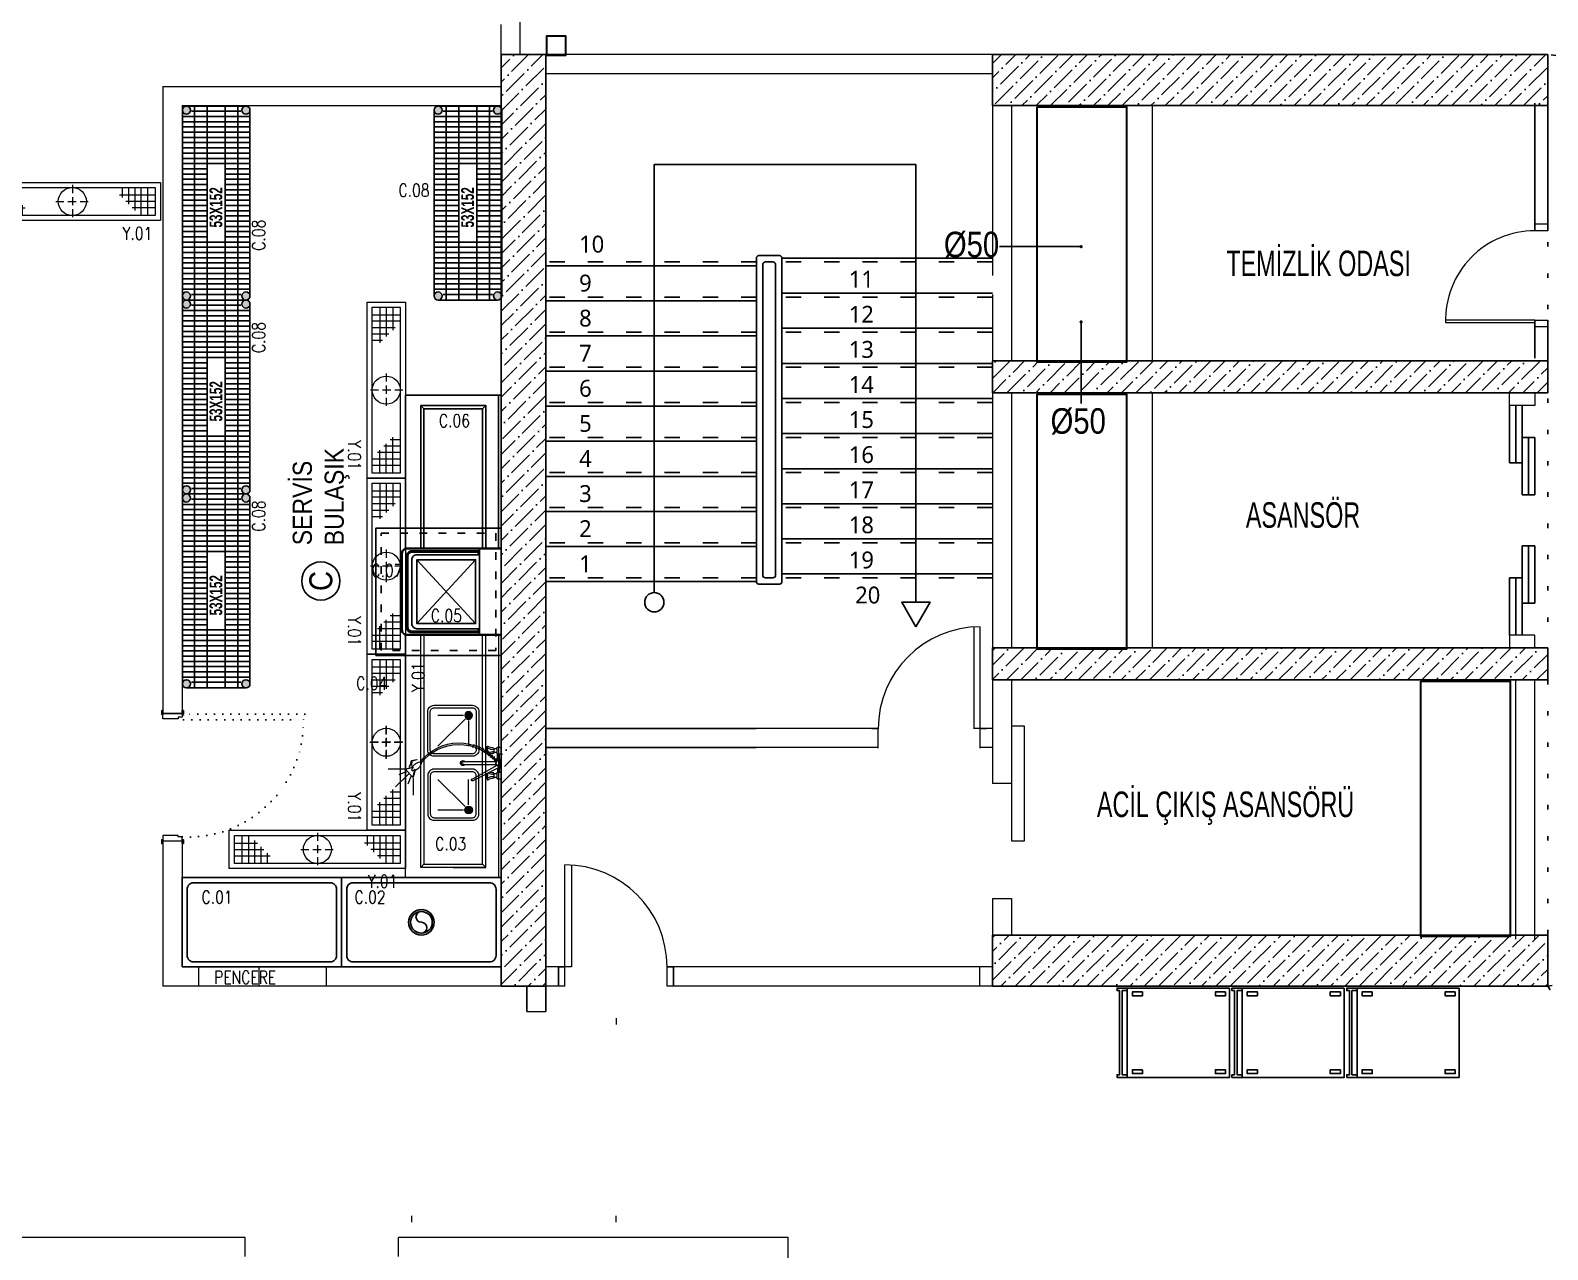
# Model space of a CAD drawing. Extents: x -29316 to 80307, y 54266 to 73016.
# Drawn here: x 20950 to 22139, y 55964 to 56920 of the extents above; entities that cross this region are included whole.
import ezdxf
from ezdxf.enums import TextEntityAlignment as Align

# ---------------------------------------------------------------- set-up
doc = ezdxf.new("R2010")
doc.units = 0
for name, pattern in [('ACAD_ISO03W100', [30, 12, -18]), ('ACAD_ISO07W100', [3.5, 0.5, -3]), ('DASHED2', [9.525, 6.35, -3.175]), ('DOT', [6.35, 0, -6.35])]:
    doc.linetypes.add(name, pattern=pattern)
for name, color, linetype, lineweight in [('_BOP-MAHALNO', 7, 'Continuous', 20), ('_BOP-NOT', 7, 'Continuous', 30), ('_BOP_DELIK', 3, 'Continuous', 30), ('continious2', 253, 'Continuous', 25), ('duvar', 12, 'Continuous', 18), ('kolon', 5, 'Continuous', 25), ('PENCERE', 3, 'Continuous', 9), ('PLAN', 253, 'Continuous', 15), ('yerizg-a', 7, 'Continuous', 15), ('yerizg-b', 7, 'Continuous', 9)]:
    doc.layers.add(name, color=color, linetype=linetype, lineweight=lineweight)
for name, color, linetype in [('BL-Y', 144, 'Continuous'), ('kapı', 3, 'Continuous'), ('kolon tarama', 252, 'Continuous'), ('merdiven', 2, 'Continuous'), ('merdiven yazı', 24, 'Continuous'), ('TEFRIS', 250, 'Continuous'), ('YAZI_BLM_1', 7, 'Continuous'), ('YAZI_BLM_2', 10, 'Continuous'), ('YRNO', 7, 'Continuous')]:
    doc.layers.add(name, color=color, linetype=linetype)
doc.styles.add('1.100', font='ARIALN.TTF', dxfattribs={"height": 20})
doc.styles.add('1.200-dim', font='ARIALN.TTF', dxfattribs={"height": 32})
doc.styles.add('arial narrow', font='ARIALN.TTF')
doc.styles.add('BLM_YAZI', font='stylu.ttf', dxfattribs={"width": 0.8})
doc.styles.add('RomanS', font='romans.shx')
doc.styles.get("Standard").update_dxf_attribs({"font": 'arial.ttf'})
doc.styles.add('style1', font='ARIALNB.TTF', dxfattribs={"height": 15})
doc.dimstyles.new('1.200-dim', dxfattribs={"dimtxt": 32, "dimasz": 10, "dimexe": 10, "dimexo": 20, "dimgap": 1, "dimtad": 1, "dimlfac": -1, "dimrnd": 0.5, "dimzin": 9, "dimtxsty": '1.200-dim', "dimblk": 'OBLIQUE', "dimcen": 10, "dimdle": 20, "dimadec": 0, "dimazin": 0, "dimtfac": 1, "dimtix": 1, "dimtmove": 2, "dimatfit": 3, "dimfxl": 25, "dimfxlon": 1, "dimarcsym": 0})
pattern_1 = [(45, (93054.151, -11185.91), (4.20949506, 15.4348152), [19.84375, -3.96875, 0, -3.96875])]

# ---------------------------------------------------------------- blocks, each defined once
blk = doc.blocks.new('_Oblique')
at = {"color": 0, "linetype": 'ByBlock', "lineweight": -2}
blk.add_line((-0.5, -0.5), (0.5, 0.5), dxfattribs=at)
blk = doc.blocks.new('r22222')
at = {"layer": 'PENCERE'}
for p, q in [((5, 80), (3, 80)), ((3, 80), (3, 10)), ((5, 10), (5, 80)), ((5, 10), (0, 10)), ((0, 10), (0, 0)), ((0, 0), (5, 0)), ((3, 10), (5, 10)), ((5, 10), (5, 0)), ((75, 0), (75, 10)), ((80, 10), (75, 10)), ((75, 0), (80, 0)), ((80, 0), (80, 10))]:
    blk.add_line(p, q, dxfattribs=at)
blk.add_arc((5, 10), 70, 0, 91.6372, dxfattribs=at)
blk = doc.blocks.new('Y-SIFON')
at = {"layer": 'yerizg-a', "color": 0, "linetype": 'Continuous'}
blk.add_circle((0, 0), 11, dxfattribs=at)
at = {"layer": 'yerizg-b', "color": 0, "linetype": 'DASHED2'}
for points in [[(0, 13), (0, -13)], [(-13, 0), (13, 0)]]:
    blk.add_lwpolyline(points, dxfattribs=at)
blk = doc.blocks.new('1bs-syk313a')
at = {"layer": 'yerizg-a', "color": 0}
blk.add_lwpolyline([(0, 0), (138, 0), (138, -30), (0, -30)], close=True, dxfattribs=at)
at = {"layer": 'yerizg-b', "color": 0}
for p, q in [((4, -10), (22, -10)), ((10, -26), (10, -4)), ((15, -4), (15, -26)), ((20, -26), (20, -8)), ((134, -10), (106, -10)), ((108, -4), (108, -12)), ((113, -4), (113, -17)), ((118, -4), (118, -22)), ((123, -26), (123, -4)), ((128, -4), (128, -26)), ((4, -15), (27, -15)), ((4, -20), (32, -20)), ((25, -26), (25, -13)), ((30, -26), (30, -18)), ((134, -15), (111, -15)), ((134, -20), (116, -20))]:
    blk.add_line(p, q, dxfattribs=at)
blk.add_lwpolyline([(4, -4), (134, -4), (134, -26), (4, -26)], close=True, dxfattribs=at)
at = {"layer": 'PLAN', "color": 0, "linetype": 'Continuous'}
blk.add_blockref('Y-SIFON', (69, -15), dxfattribs=at)
at = {"layer": 'YRNO', "linetype": 'Continuous', "style": 'RomanS', "width": 0.8}
blk.add_attdef('YRNO', text='', height=10, dxfattribs=at).set_placement((120, -40), align=Align.MIDDLE)
blk = doc.blocks.new('23434324')
h = blk.add_hatch(color=7)
edge = h.paths.add_edge_path()
edge.add_line((2395.6, 1826.8), (2395.1, 1826.8))
edge.add_line((2395.1, 1826.8), (2395.1, 1752.8))
edge.add_arc((2391.6, 1752.8), 3.5, -90, 0, ccw=False)
edge.add_line((2391.6, 1749.3), (2331.6, 1749.3))
edge.add_arc((2331.6, 1752.8), 3.5, 180, 270, ccw=False)
edge.add_line((2328.1, 1752.8), (2328.1, 1826.8))
edge.add_line((2328.1, 1826.8), (2327.6, 1826.8))
edge.add_line((2327.6, 1826.8), (2327.6, 1809.9))
edge.add_line((2327.6, 1809.9), (2327.6, 1752.8))
edge.add_arc((2331.6, 1752.8), 4, 180, 270)
edge.add_line((2331.6, 1748.8), (2391.6, 1748.8))
edge.add_arc((2391.6, 1752.8), 4, 270, 360)
edge.add_line((2395.6, 1752.8), (2395.6, 1826.8))
blk.add_hatch(color=7).paths.add_polyline_path([(2393.6, 1809.9), (2390.6, 1809.9), (2390.6, 1808.9), (2392.6, 1808.9), (2392.6, 1756.8, -0.414214), (2389.6, 1753.8), (2333.6, 1753.8, -0.414214), (2330.6, 1756.8), (2330.6, 1808.9), (2332.6, 1808.9), (2332.6, 1809.9), (2329.6, 1809.9), (2329.6, 1756.8, 0.414214), (2333.6, 1752.8), (2389.6, 1752.8, 0.414214), (2393.6, 1756.8)])
at = {"color": 7}
for points in [[(2331.6, 1748.8), (2391.6, 1748.8, 0.414214), (2395.6, 1752.8), (2395.6, 1826.8), (2327.6, 1826.8), (2327.6, 1752.8, 0.414214)], [(2331.6, 1749.3), (2391.6, 1749.3, 0.414214), (2395.1, 1752.8), (2395.1, 1826.8), (2328.1, 1826.8), (2328.1, 1752.8, 0.414214)]]:
    blk.add_lwpolyline(points, format="xyb", close=True, dxfattribs=at)
for points in [[(2327.6, 1809.9), (2327.6, 1826.8), (2395.6, 1826.8), (2395.6, 1809.9)], [(2390.6, 1826.8), (2332.6, 1826.8)], [(2395.1, 1809.9), (2328.1, 1809.9)], [(2332.6, 1809.9), (2390.6, 1809.9)], [(2336.6, 1760.8), (2386.6, 1760.8), (2386.6, 1806.8), (2336.6, 1806.8), (2336.6, 1760.8), (2386.6, 1806.8), (2336.6, 1806.8), (2386.6, 1760.8)]]:
    blk.add_lwpolyline(points, dxfattribs=at)
for points in [[(2393.6, 1809.9), (2393.6, 1756.8, -0.414214), (2389.6, 1752.8), (2333.6, 1752.8, -0.414214), (2329.6, 1756.8), (2329.6, 1809.9)], [(2390.6, 1808.9), (2392.6, 1808.9), (2392.6, 1756.8, -0.414214), (2389.6, 1753.8), (2333.6, 1753.8, -0.414214), (2330.6, 1756.8), (2330.6, 1808.9), (2332.6, 1808.9)], [(2332.6, 1809.9), (2332.6, 1760.8, 0.414214), (2336.6, 1756.8), (2386.6, 1756.8, 0.414214), (2390.6, 1760.8), (2390.6, 1809.9)]]:
    blk.add_lwpolyline(points, format="xyb", dxfattribs=at)
blk = doc.blocks.new('errere')
at = {"color": 1}
blk.add_lwpolyline([(93.7, 2378.2), (193.7, 2378.2), (193.7, 2476.2), (93.7, 2476.2)], close=True, dxfattribs=at)
at = {"color": 1, "linetype": 'ACAD_ISO03W100', "ltscale": 0.5}
blk.add_lwpolyline([(97.7, 2382.2), (189.7, 2382.2), (189.7, 2472.2), (97.7, 2472.2)], close=True, dxfattribs=at)
at = {"color": 1}
blk.add_blockref('23434324', (-2217.8, 649.5), dxfattribs=at)
blk = doc.blocks.new('ewrerwewer')
at = {"color": 7}
blk.add_lwpolyline([(4269.6, -3732), (4149.6, -3732), (4149.6, -3657), (4269.6, -3657)], close=True, dxfattribs=at)
for points in [[(4149.6, -3657), (4149.6, -3659), (4269.6, -3659)], [(4261.6, -3694.5), (4261.6, -3669), (4149.6, -3669)], [(4261.6, -3669), (4261.6, -3720), (4149.6, -3720)], [(4149.6, -3669), (4261.6, -3669), (4261.6, -3720), (4149.6, -3720)], [(4149.6, -3671.5), (4259.1, -3671.5), (4259.1, -3717.5), (4149.6, -3717.5)], [(4259.1, -3671.5), (4261.6, -3669)], [(4259.1, -3717.5), (4261.6, -3720)]]:
    blk.add_lwpolyline(points, dxfattribs=at)
blk = doc.blocks.new('FDSDDSDF')
at = {"color": 7, "linetype": 'ByBlock', "lineweight": -2}
for p, q in [((2048.8, 2220.8), (2048.8, 2223.9)), ((2054, 2220.8), (2054, 2223.9)), ((2068.3, 2220.8), (2068.3, 2223.8)), ((2073.5, 2220.8), (2073.5, 2223.8)), ((2048.8, 2220.8), (2054, 2220.8)), ((2049.4, 2218.3), (2053.3, 2218.3)), ((2050.1, 2218.3), (2050.1, 2220.8)), ((2052.7, 2220.8), (2052.7, 2218.3)), ((2060.1, 2222.3), (2060.1, 2222.9)), ((2060.1, 2193.9), (2060.1, 2220.4)), ((2062.1, 2222.9), (2062.1, 2222.3)), ((2062.1, 2220), (2062.1, 2193.9)), ((2068.3, 2220.8), (2073.5, 2220.8)), ((2068.9, 2218.3), (2072.8, 2218.3)), ((2069.6, 2218.3), (2069.6, 2220.8)), ((2072.2, 2220.8), (2072.2, 2218.3))]:
    blk.add_line(p, q, dxfattribs=at)
at = {"color": 7}
for p, q in [((2063.5, 2221.3), (2061.4, 2219.4)), ((2063.8, 2221), (2061.7, 2219.1)), ((2064.2, 2220.5), (2062.1, 2218.6)), ((2064.8, 2220.3), (2062.7, 2218.3)), ((2066.3, 2218.9), (2064.2, 2216.9)), ((2067.6, 2217.4), (2065.5, 2215.4)), ((2068.7, 2215.8), (2066.7, 2213.8)), ((2070.1, 2214.3), (2068.1, 2212.3)), ((2071.4, 2212.4), (2069.3, 2210.4)), ((2072.9, 2210), (2070.5, 2208.5)), ((2073.9, 2207.5), (2071.5, 2206)), ((2074.9, 2204.8), (2072.2, 2203.8)), ((2075.7, 2202.5), (2073, 2201.5)), ((2049.3, 2155), (2036, 2155)), ((2050.7, 2153.2), (2044.7, 2150.9)), ((2049.9, 2154.9), (2056.3, 2148.6)), ((2057.6, 2152.3), (2058.5, 2152)), ((2059.6, 2153.6), (2057.7, 2154.1)), ((2058.5, 2152), (2059.8, 2152.9)), ((2062.5, 2154), (2059.6, 2153.6)), ((2059.8, 2152.9), (2063.1, 2153.7)), ((2063.7, 2157.7), (2062.5, 2154)), ((2063.1, 2153.7), (2063.9, 2157.7)), ((2063.9, 2157.7), (2063.7, 2157.7)), ((2052.6, 2151.5), (2042.4, 2141.1)), ((2054.3, 2149.6), (2052, 2143.7)), ((2056.2, 2148.1), (2056.2, 2135.4))]:
    blk.add_line(p, q, dxfattribs=at)
at = {"color": 7, "linetype": 'ByBlock', "lineweight": -2}
for points in [[(2054, 2223.9), (2048.8, 2223.9)], [(2073.5, 2223.8), (2068.3, 2223.8)]]:
    blk.add_lwpolyline(points, dxfattribs=at)
at = {"color": 7}
blk.add_lwpolyline([(2057.7, 2222.3), (2047.2, 2201.8, 1.623199), (2048.7, 2201.8), (2059.5, 2220.9)], format="xyb", dxfattribs=at)
blk.add_lwpolyline([(2063.5, 2221.3), (2062.2, 2222.3), (2057.7, 2222.3), (2061.4, 2219.4)], dxfattribs=at)
blk.add_lwpolyline([(2061.7, 2160.9, 0.239534), (2060.9, 2161.1, 0.084415), (2058.9, 2160.4, 0.042268), (2056.9, 2159.1, 0.030917), (2055.2, 2156.4, 0.018265), (2049.9, 2154.9, 0.015636), (2056.1, 2156.4, 0.092743), (2054.9, 2154.9, 0.239534), (2055.1, 2154.2, 0.239534), (2055.9, 2153.9, 0.086481), (2057.7, 2155.1, 0.015152), (2056.3, 2148.6, 0.017666), (2057.7, 2154.1, 0.032293), (2060, 2156.1, 0.042268), (2061.3, 2158.1, 0.084415), (2062, 2160.1, 0.239534)], format="xyb", close=True, dxfattribs=at)
at = {"color": 7, "linetype": 'ByBlock', "lineweight": -2}
for centre, radius, start, end in [((2061.1, 2221.8), 1.89, 110.2112, 134.6611), ((2061.1, 2222.9), 0.975, 0, 180), ((2061.1, 2221.8), 1.89, 42.2167, 69.5029), ((2048.1, 2213.4), 0.325, 89.9995, 270.0005), ((2048.1, 2213.4), 0.325, 90, 270), ((2039.5, 2218.6), 9.96, 330.3142, 357.7951), ((2048.1, 2213.4), 0.325, 90, 90.0005), ((2049.1, 2210.8), 2.44, 66.481, 113.519), ((2048.1, 2213.4), 0.325, 270, 270.0005), ((2051.4, 2220.9), 8.44, 247.3536, 278.9716), ((2038.3, 2218.3), 12.4, 337.2328, 0), ((2050.1, 2213.4), 0.325, 146.4257, 270.0005), ((2051.4, 2209.2), 4.04, 71.2127, 108.7873), ((2064.5, 2218.3), 12.4, 180, 202.7672), ((2052.7, 2213.4), 0.325, 269.9995, 33.5743), ((2053.7, 2210.8), 2.44, 104.5611, 108.1341), ((2063.3, 2218.6), 9.96, 182.2049, 201.1959), ((2055.7, 2241), 18.3, 264.7424, 283.0793), ((2055.2, 2195.2), 25.8, 86.0898, 92.7999), ((2055.2, 2195.2), 25.8, 79.9909, 80.789), ((2061.1, 2221.8), 1.89, 222.2167, 239.0854), ((2066.3, 2241.4), 18.7, 258.2229, 275.9961), ((2067.8, 2185.7), 35.2, 89.1635, 98.0475), ((2059, 2218.6), 9.96, 339.377, 357.7951), ((2057.8, 2218.3), 12.4, 338.7072, 0), ((2070.9, 2209.2), 4.04, 71.2127, 105.1387), ((2070.9, 2220.9), 8.44, 266.1814, 292.6464), ((2084, 2218.3), 12.4, 180, 202.7672), ((2072.2, 2213.4), 0.325, 269.9995, 33.5743), ((2073.2, 2210.8), 2.44, 66.4257, 108.1341), ((2082.8, 2218.6), 9.96, 182.2049, 209.6858), ((2074.1, 2213.4), 0.325, 269.9995, 90.0005), ((2061.1, 2193.9), 1.95, 120, 60), ((2061.1, 2193.9), 1.17, 146.4427, 33.5573), ((2061.1, 2193.9), 0.975, 180, 0)]:
    blk.add_arc(centre, radius, start, end, dxfattribs=at)
at = {"color": 7}
for centre, radius, start, end in [((2037.5, 2191), 38.1, 308.4415, 49.6827), ((2038.6, 2190.9), 38.3, 307.6631, 50.9572)]:
    blk.add_arc(centre, radius, start, end, dxfattribs=at)
blk = doc.blocks.new('DSFSSDFS')
h = blk.add_hatch()
h.set_pattern_fill('NET3', scale=0.3, style=0)
h.set_pattern_definition([(0, (-92.6598, 1.5319), (0, 0.9525), []), (60, (-92.6598, 1.5319), (-0.8248892, 0.47625), []), (120, (-92.6598, 1.5319), (-0.8248892, -0.47625), [])])
h.paths.add_polyline_path([(1478.7, 2190.2, 1), (1482.7, 2190.2, 1)])
h.paths.add_polyline_path([(1481.2, 2190.2, -1), (1480.1, 2190.2, -1)], flags=16)
h.paths.add_polyline_path([(1481, 2190.2, 1), (1480.4, 2190.2, 1)], flags=0)
at = {"color": 7}
for points in [[(1453.7, 2158.2), (1483.7, 2158.2, 0.414214), (1488.7, 2163.2), (1488.7, 2193.2, 0.414214), (1483.7, 2198.2), (1453.7, 2198.2, 0.414214), (1448.7, 2193.2), (1448.7, 2163.2, 0.414214)], [(1453.7, 2160.2), (1483.7, 2160.2, 0.414214), (1486.7, 2163.2), (1486.7, 2193.2, 0.414214), (1483.7, 2196.2), (1453.7, 2196.2, 0.414214), (1450.7, 2193.2), (1450.7, 2163.2, 0.414214)]]:
    blk.add_lwpolyline(points, format="xyb", close=True, dxfattribs=at)
for points in [[(1476.7, 2190.2), (1456.7, 2190.2)], [(1456.7, 2166.2), (1477.8, 2187.4)], [(1480.7, 2186.2), (1480.7, 2166.2)]]:
    blk.add_lwpolyline(points, dxfattribs=at)
for radius in [3, 2.28, 2, 0.553, 0.304]:
    blk.add_circle((1480.7, 2190.2), radius, dxfattribs=at)
blk = doc.blocks.new('SDD')
at = {"color": 7}
for points in [[(39509.6, 65627.9), (39509.6, 65817.9), (39584.6, 65817.9), (39584.6, 65627.9)], [(39524.1, 65817.9), (39524.1, 65638.4), (39570.1, 65638.4), (39570.1, 65817.9)]]:
    blk.add_lwpolyline(points, close=True, dxfattribs=at)
for points in [[(39572.6, 65635.9), (39521.6, 65635.9), (39521.6, 65817.9)], [(39547.1, 65635.9), (39572.6, 65635.9), (39572.6, 65817.9)], [(39584.6, 65817.9), (39582.6, 65817.9), (39582.6, 65627.9)], [(39524.1, 65638.4), (39521.6, 65635.9)], [(39570.1, 65638.4), (39572.6, 65635.9)]]:
    blk.add_lwpolyline(points, dxfattribs=at)
at = {"layer": '_BOP-MAHALNO'}
blk.add_line((39582.6, 65717.9), (39584.6, 65717.9), dxfattribs=at)
at = {"color": 7, "xscale": -1, "rotation": 270}
blk.add_blockref('DSFSSDFS', (37368.9, 64274.3), dxfattribs=at)
at = {"color": 140, "xscale": -1, "rotation": 270}
blk.add_blockref('FDSDDSDF', (37360.7, 63656.6), dxfattribs=at)
at = {"color": 7, "rotation": 270}
blk.add_blockref('DSFSSDFS', (37368.9, 67161.6), dxfattribs=at)
blk = doc.blocks.new('53x152 tel')
at = {"lineweight": -2}
h = blk.add_hatch(color=256, dxfattribs=at)
h.paths.add_polyline_path([(3.2, 46.6, 1), (-3.2, 46.6, 1)])
h.paths.add_polyline_path([(-3.2, 0, 1), (3.2, 0, 1)])
h = blk.add_hatch(color=256, dxfattribs=at)
h.paths.add_polyline_path([(142.4, 46.6, 1), (148.8, 46.6, 1)])
h.paths.add_polyline_path([(142.4, 0, 1), (148.8, 0, 1)])
for p, q in [((145.6, 49.8), (0, 49.8)), ((-3.2, 46.6), (-3.2, 0)), ((148.8, 46.6), (148.8, 0)), ((145.6, -3.2), (0, -3.2))]:
    blk.add_line(p, q)
for centre in [(0, 46.6), (145.6, 46.6), (0, 0), (145.6, 0)]:
    blk.add_circle(centre, 3.2)
at = {"layer": 'continious2'}
for p, q in [((5.3, 49.8), (5.3, -3.2)), ((9.4, 49.8), (9.4, -3.2)), ((13.5, 49.8), (13.5, -3.2)), ((17.6, 49.8), (17.6, -3.2)), ((21.7, 49.8), (21.7, -3.2)), ((25.8, 49.8), (25.8, -3.2)), ((29.9, 49.8), (29.9, -3.2)), ((34, 49.8), (34, -3.2)), ((38.1, 49.8), (38.1, -3.2)), ((42.2, 49.8), (42.2, -3.2)), ((46.3, 49.8), (46.3, 30.4)), ((50.4, 49.8), (50.4, 30.4)), ((54.5, 49.8), (54.5, 30.4)), ((58.6, 49.8), (58.6, 30.4)), ((62.7, 49.8), (62.7, 30.4)), ((66.8, 49.8), (66.8, 30.4)), ((70.9, 49.8), (70.9, 30.4)), ((75, 49.8), (75, 30.4)), ((79.1, 49.8), (79.1, 30.4)), ((83.2, 49.8), (83.2, 30.4)), ((87.3, 49.8), (87.3, 30.4)), ((91.4, 49.8), (91.4, 30.4)), ((95.5, 49.8), (95.5, 30.4)), ((99.6, 49.8), (99.6, 30.4)), ((103.7, 49.8), (103.7, -3.2)), ((107.8, 49.8), (107.8, -3.2)), ((111.9, 49.8), (111.9, -3.2)), ((116, 49.8), (116, -3.2)), ((120.1, 49.8), (120.1, -3.2)), ((124.2, 49.8), (124.2, -3.2)), ((128.3, 49.8), (128.3, -3.2)), ((132.4, 49.8), (132.4, -3.2)), ((136.5, 49.8), (136.5, -3.2)), ((140.6, 49.8), (140.6, -3.2)), ((-3.2, 40.2), (148.8, 40.2)), ((1.2, 42.7), (1.2, 3.9)), ((144.7, 42.7), (144.7, 3.9)), ((-3.2, 30.4), (148.8, 30.4)), ((-3.2, 16.2), (148.8, 16.2)), ((46.3, 16.2), (46.3, -3.2)), ((50.4, 16.2), (50.4, -3.2)), ((54.5, 16.2), (54.5, -3.2)), ((58.6, 16.2), (58.6, -3.2)), ((62.7, 16.2), (62.7, -3.2)), ((66.8, 16.2), (66.8, -3.2)), ((70.9, 16.2), (70.9, -3.2)), ((75, 16.2), (75, -3.2)), ((79.1, 16.2), (79.1, -3.2)), ((83.2, 16.2), (83.2, -3.2)), ((87.3, 16.2), (87.3, -3.2)), ((91.4, 16.2), (91.4, -3.2)), ((95.5, 16.2), (95.5, -3.2)), ((99.6, 16.2), (99.6, -3.2)), ((-3.2, 6.4), (148.8, 6.4))]:
    blk.add_line(p, q, dxfattribs=at)
at = {"style": 'style1', "width": 0.8}
blk.add_text('53X152', height=10, dxfattribs=at).set_placement((53.6, 18.5))
blk = doc.blocks.new('S.01')
at = {"layer": 'YRNO', "linetype": 'Continuous', "style": 'RomanS', "width": 0.8}
blk.add_attdef('YRNO', text='', height=10, rotation=270, dxfattribs=at).set_placement((38799.2, 66951.9), align=Align.MIDDLE)
blk = doc.blocks.new('dwe')
at = {"layer": 'kapı', "color": 7}
for points in [[(38370.2, 66752.9), (38369.2, 66752.9), (38369.2, 66749.9), (38370.2, 66749.9)], [(38385.2, 66752.9), (38386.2, 66752.9), (38386.2, 66749.9), (38385.2, 66749.9)], [(38370.2, 66648.6), (38369.2, 66648.6), (38369.2, 66651.6), (38370.2, 66651.6)], [(38385.2, 66648.6), (38386.2, 66648.6), (38386.2, 66651.6), (38385.2, 66651.6)]]:
    blk.add_lwpolyline(points, close=True, dxfattribs=at)
at = {"layer": 'kapı', "color": 7, "lineweight": 18}
for points in [[(38370.2, 66750.7), (38385.2, 66750.7), (38385.2, 66747.7), (38382, 66747.7), (38382, 66746.5), (38370.2, 66746.5)], [(38370.2, 66650.8), (38385.2, 66650.8), (38385.2, 66653.8), (38382, 66653.8), (38382, 66655), (38370.2, 66655)]]:
    blk.add_lwpolyline(points, close=True, dxfattribs=at)
at = {"layer": 'kapı', "color": 7, "linetype": 'DOT'}
blk.add_lwpolyline([(38386.4, 66745.7), (38480.3, 66745.7), (38480.3, 66748.9), (38481.5, 66748.9), (38481.5, 66749.9), (38385.2, 66749.9), (38385.2, 66748.9), (38386.4, 66748.9)], close=True, dxfattribs=at)
blk.add_arc((38389.7, 66744.3), 90.6, 267.1729, 0.8685, dxfattribs=at)

msp = doc.modelspace()

# ---------------------------------------------------------------- hatches: boundary and pattern name
h = msp.add_hatch(color=21)
edge = h.paths.add_edge_path()
edge.add_arc((21256.5, 56220.6), 10, 0, 360)
edge = h.paths.add_edge_path(flags=16)
edge.add_arc((21256.5, 56220.6), 8.5, 0, 360)
at = {"layer": 'kolon tarama'}
h = msp.add_hatch(dxfattribs=at)
h.set_pattern_fill('ANSI36', color=256, scale=2.5, style=0)
h.set_pattern_definition(pattern_1)
h.paths.add_polyline_path([(21354, 56900.6), (21351.5, 56900.6), (21319, 56900.6), (21319, 56170.6), (21354, 56170.6)])
h = msp.add_hatch(dxfattribs=at)
h.set_pattern_fill('ANSI36', color=256, scale=2.5, style=0)
h.set_pattern_definition(pattern_1)
h.paths.add_polyline_path([(22139, 56900.6), (21704, 56900.6), (21704, 56860.6), (22139, 56860.6)])
h = msp.add_hatch(dxfattribs=at)
h.set_pattern_fill('ANSI36', color=256, scale=2.5, style=0)
h.set_pattern_definition(pattern_1)
h.paths.add_polyline_path([(22139, 56660.6), (21704, 56660.6), (21704, 56635.6), (22139, 56635.6)])
h = msp.add_hatch(dxfattribs=at)
h.set_pattern_fill('ANSI36', color=256, scale=2.5, style=0)
h.set_pattern_definition(pattern_1)
h.paths.add_polyline_path([(22139, 56435.6), (21704, 56435.6), (21704, 56410.6), (22139, 56410.6)])
h = msp.add_hatch(dxfattribs=at)
h.set_pattern_fill('ANSI36', color=256, scale=2.5, style=0)
h.set_pattern_definition(pattern_1)
h.paths.add_polyline_path([(22139, 56210.6), (21704, 56210.6), (21704, 56170.6), (22139, 56170.6)])

# ---------------------------------------------------------------- linework, layer by layer
for points in [[(21069, 56185.6), (21194, 56185.6), (21194, 56255.6), (21069, 56255.6)], [(21194, 56185.6), (21319, 56185.6), (21319, 56255.6), (21194, 56255.6)]]:
    msp.add_lwpolyline(points, close=True)
for points in [[(21078, 56189.6), (21185, 56189.6, 0.414214), (21190, 56194.6), (21190, 56246.6, 0.414214), (21185, 56251.6), (21078, 56251.6, 0.414214), (21073, 56246.6), (21073, 56194.6, 0.414214)], [(21203, 56189.6), (21310, 56189.6, 0.414214), (21315, 56194.6), (21315, 56246.6, 0.414214), (21310, 56251.6), (21203, 56251.6, 0.414214), (21198, 56246.6), (21198, 56194.6, 0.414214)]]:
    msp.add_lwpolyline(points, format="xyb", close=True)
at = {"color": 21}
for radius in [10, 8.5]:
    msp.add_circle((21256.5, 56220.6), radius, dxfattribs=at)
for centre, start, end in [((21256.5, 56224.9), 90, 270), ((21256.5, 56216.4), 270, 90)]:
    msp.add_arc(centre, 4.25, start, end, dxfattribs=at)
at = {"layer": '_BOP-MAHALNO'}
for p, q in [((21054, 56875.6), (21054, 56384.3)), ((21054, 56875.6), (21319, 56875.6)), ((21069, 56860.6), (21069, 56384.3)), ((21069, 56860.6), (21319, 56860.6)), ((21054, 56384.3), (21069, 56384.3)), ((21069, 56284.3), (21054, 56284.3)), ((21054, 56284.3), (21054, 56170.6)), ((21069, 56284.3), (21069, 56185.6)), ((21129, 56185.6), (21069, 56185.6)), ((21129, 56185.6), (21129, 56170.6)), ((21182, 56185.6), (21182, 56170.6)), ((21319, 56185.6), (21229, 56185.6)), ((21319, 56185.6), (21229, 56185.6)), ((21129, 56170.6), (21054, 56170.6)), ((21319, 56170.6), (21182, 56170.6)), ((21339, 56170.6), (21339, 56150.6)), ((21339, 56150.6), (21339, 56170.6)), ((21354, 56170.6), (21354, 56150.6)), ((21354, 56150.6), (21354, 56170.6)), ((21339, 56150.6), (21354, 56150.6)), ((21118.5, 55973.6), (20823.5, 55973.6)), ((21118.5, 55958.6), (21118.5, 55973.6)), ((21248.8, 55973.6), (21238.5, 55973.6)), ((21238.5, 55958.6), (21238.5, 55973.6)), ((21544, 55973.6), (21248.8, 55973.6)), ((21544, 55370.6), (21544, 55973.6))]:
    msp.add_line(p, q, dxfattribs=at)
msp.add_lwpolyline([(21082, 56185.6), (21182, 56185.6), (21182, 56170.6), (21082, 56170.6)], close=True, dxfattribs=at)
at = {"layer": '_BOP_DELIK'}
for points in [[(21354.6, 56900.1), (21369.6, 56900.1), (21369.6, 56915.1), (21354.6, 56915.1)], [(21739, 56859.6), (21809, 56859.6), (21809, 56659.6), (21739, 56659.6)], [(21739, 56634.6), (21809, 56634.6), (21809, 56434.6), (21739, 56434.6)], [(22039.6, 56409.6), (22109.6, 56409.6), (22109.6, 56209.6), (22039.6, 56209.6)]]:
    msp.add_lwpolyline(points, close=True, dxfattribs=at)
at = {"layer": 'duvar', "ltscale": 5}
for p, q in [((21319, 56900.6), (21319, 56924.1)), ((21334, 56900.6), (21334, 56929.1)), ((21704, 56900.6), (21354, 56900.6)), ((21704, 56885.6), (21354, 56885.6)), ((21704, 56860.6), (21704, 56727.6)), ((21719, 56860.6), (21719, 56660.6)), ((21809, 56860.6), (21809, 56660.6)), ((21829, 56860.6), (21829, 56660.6)), ((21704, 56712.6), (21704, 56660.6)), ((21704, 56635.6), (21704, 56435.6)), ((21719, 56635.6), (21719, 56435.6)), ((21809, 56635.6), (21809, 56435.6)), ((21829, 56635.6), (21829, 56435.6)), ((21704, 56410.6), (21704, 56358.1)), ((21704, 56410.6), (21704, 56358.1)), ((21719, 56410.6), (21719, 56329.4)), ((21519, 56372.6), (21354, 56372.6)), ((21354, 56372.6), (21518.7, 56372.6)), ((21614.4, 56372.6), (21354, 56372.6)), ((21704, 56372.6), (21689.4, 56372.6)), ((21519, 56357.6), (21354, 56357.6)), ((21354, 56357.6), (21518.7, 56357.6)), ((21519, 56357.6), (21354, 56357.6)), ((21519, 56357.6), (21361.5, 56357.6)), ((21614.4, 56357.6), (21361.5, 56357.6)), ((21704, 56357.6), (21694.4, 56357.6)), ((21704, 56358.1), (21704, 56329.4)), ((21704, 56239.4), (21704, 56210.6)), ((21704, 56239.4), (21704, 56210.6)), ((21719, 56239.4), (21719, 56210.6)), ((21361.5, 56185.6), (21354, 56185.6)), ((21361.5, 56185.6), (21354, 56185.6)), ((21374, 56185.6), (21361.5, 56185.6)), ((21364, 56185.6), (21364, 56170.6)), ((21364, 56185.6), (21364, 56170.6)), ((21364, 56170.6), (21364, 56185.6)), ((21704, 56185.6), (21449, 56185.6)), ((21454, 56185.6), (21454, 56170.6)), ((21454, 56185.6), (21454, 56170.6)), ((21454, 56170.6), (21454, 56185.6)), ((21694, 56170.6), (21694, 56185.6)), ((21339, 56170.6), (21339, 56150.6)), ((21361.5, 56170.6), (21351.5, 56170.6)), ((21361.5, 56170.6), (21351.5, 56170.6)), ((21354, 56170.6), (21354, 56150.6)), ((21369, 56170.6), (21361.5, 56170.6)), ((21704, 56170.6), (21449, 56170.6))]:
    msp.add_line(p, q, dxfattribs=at)
at = {"layer": 'duvar'}
for p, q in [((22109, 56625.6), (22109, 56635.6)), ((22129, 56635.6), (22129, 56625.6)), ((22129, 56625.6), (22109, 56625.6)), ((22129, 56445.6), (22109, 56445.6)), ((22109, 56445.6), (22109, 56435.6)), ((22129, 56435.6), (22129, 56445.6)), ((22114, 56207.3), (22114, 56410.6)), ((22129, 56207.3), (22129, 56410.6))]:
    msp.add_line(p, q, dxfattribs=at)
at = {"layer": 'duvar', "ltscale": 5}
msp.add_lwpolyline([(21719, 56329.4), (21704, 56329.4)], dxfattribs=at)
at = {"layer": 'duvar', "color": 253, "ltscale": 5, "true_color": 0x9898cc}
for radius in [1565.5, 1550.5]:
    msp.add_arc((22009.5, 56535.6), radius, 124.5121, 235.4879, dxfattribs=at)
at = {"layer": 'kapı'}
for p, q in [((22109, 56625.6), (22109, 56580.6)), ((22114, 56625.6), (22114, 56580.6)), ((22119, 56625.6), (22119, 56580.6)), ((22119, 56600.6), (22119, 56555.6)), ((22124, 56600.6), (22119, 56600.6)), ((22124, 56600.6), (22124, 56555.6)), ((22129, 56600.6), (22124, 56600.6)), ((22129, 56600.6), (22129, 56555.6)), ((22119, 56580.6), (22109, 56580.6)), ((22124, 56555.6), (22119, 56555.6)), ((22129, 56555.6), (22124, 56555.6)), ((22119, 56470.6), (22119, 56515.6)), ((22124, 56515.6), (22119, 56515.6)), ((22124, 56470.6), (22124, 56515.6)), ((22129, 56515.6), (22124, 56515.6)), ((22129, 56470.6), (22129, 56515.6)), ((22109, 56445.6), (22109, 56490.6)), ((22119, 56490.6), (22109, 56490.6)), ((22114, 56445.6), (22114, 56490.6)), ((22119, 56445.6), (22119, 56490.6)), ((22124, 56470.6), (22119, 56470.6)), ((22129, 56470.6), (22124, 56470.6))]:
    msp.add_line(p, q, dxfattribs=at)
at = {"layer": 'kolon'}
for p, q in [((21351.5, 56900.6), (21321.5, 56900.6)), ((21723.8, 56900.6), (21753.8, 56900.6)), ((22131.5, 56900.6), (21736.5, 56900.6))]:
    msp.add_line(p, q, dxfattribs=at)
at = {"layer": 'kolon', "linetype": 'ACAD_ISO07W100', "lineweight": 25, "ltscale": 7}
for p, q in [((22998.1, 56810.6), (22139, 56900.6)), ((22998.1, 56810.6), (22139, 56900.6)), ((22139, 56170.6), (22998.1, 56260.6)), ((22139, 56170.6), (22998.1, 56260.6)), ((22139, 56170.6), (22692.3, 55360.6)), ((22139, 56170.6), (22692.3, 55360.6))]:
    msp.add_line(p, q, dxfattribs=at)
at = {"layer": 'kolon', "linetype": 'ACAD_ISO07W100', "ltscale": 7}
msp.add_line((22139, 56900.6), (22139, 56170.6), dxfattribs=at)
at = {"layer": 'kolon'}
for points in [[(21319, 56900.6), (21354, 56900.6), (21354, 56170.6), (21319, 56170.6)], [(21704, 56900.6), (22139, 56900.6), (22139, 56860.6), (21704, 56860.6)], [(21704, 56660.6), (22139, 56660.6), (22139, 56635.6), (21704, 56635.6)], [(21704, 56435.6), (22139, 56435.6), (22139, 56410.6), (21704, 56410.6)], [(21704, 56170.6), (22139, 56170.6), (22139, 56210.6), (21704, 56210.6)]]:
    msp.add_lwpolyline(points, close=True, dxfattribs=at)
at = {"layer": 'merdiven', "linetype": 'ACAD_ISO03W100'}
for p, q in [((21519, 56738.1), (21354, 56738.1)), ((21704, 56738.1), (21539, 56738.1)), ((21519, 56710.6), (21354, 56710.6)), ((21704, 56710.6), (21539, 56710.6)), ((21519, 56683.1), (21354, 56683.1)), ((21704, 56683.1), (21539, 56683.1)), ((21519, 56655.6), (21354, 56655.6)), ((21704, 56655.6), (21539, 56655.6)), ((21519, 56628.1), (21354, 56628.1)), ((21704, 56628.1), (21539, 56628.1)), ((21519, 56600.6), (21354, 56600.6)), ((21704, 56600.6), (21539, 56600.6)), ((21519, 56573.1), (21354, 56573.1)), ((21704, 56573.1), (21539, 56573.1)), ((21519, 56545.6), (21354, 56545.6)), ((21704, 56545.6), (21539, 56545.6)), ((21519, 56518.1), (21354, 56518.1)), ((21704, 56518.1), (21539, 56518.1)), ((21519, 56490.6), (21354, 56490.6)), ((21704, 56490.6), (21539, 56490.6))]:
    msp.add_line(p, q, dxfattribs=at)
at = {"layer": 'merdiven'}
for p, q in [((21519, 56735.1), (21354, 56735.1)), ((21519, 56487.6), (21519, 56741.1)), ((21537, 56743.1), (21521, 56743.1)), ((21524, 56492.6), (21524, 56736.1)), ((21532, 56738.1), (21526, 56738.1)), ((21534, 56492.6), (21534, 56736.1)), ((21539, 56487.6), (21539, 56741.1)), ((21704, 56741.1), (21539, 56741.1)), ((21704, 56713.6), (21539, 56713.6)), ((21519, 56707.6), (21354, 56707.6)), ((21704, 56686.1), (21539, 56686.1)), ((21519, 56680.1), (21354, 56680.1)), ((21519, 56652.6), (21354, 56652.6)), ((21704, 56658.6), (21539, 56658.6)), ((21704, 56631.1), (21539, 56631.1)), ((21519, 56625.1), (21354, 56625.1)), ((21704, 56603.6), (21539, 56603.6)), ((21519, 56597.6), (21354, 56597.6)), ((21519, 56570.1), (21354, 56570.1)), ((21704, 56576.1), (21539, 56576.1)), ((21704, 56548.6), (21539, 56548.6)), ((21519, 56542.6), (21354, 56542.6)), ((21704, 56521.1), (21539, 56521.1)), ((21519, 56515.1), (21354, 56515.1)), ((21519, 56487.6), (21354, 56487.6)), ((21537, 56485.6), (21521, 56485.6)), ((21532, 56490.6), (21526, 56490.6)), ((21704, 56493.6), (21539, 56493.6))]:
    msp.add_line(p, q, dxfattribs=at)
msp.add_lwpolyline([(21439, 56478.9), (21439, 56814.4), (21644, 56814.4), (21644, 56471.4)], dxfattribs=at)
msp.add_lwpolyline([(21644, 56452.2), (21655.1, 56471.4), (21632.9, 56471.4)], close=True, dxfattribs=at)
msp.add_circle((21439, 56471.4), 7.55, dxfattribs=at)
for centre, start, end in [((21521, 56741.1), 90, 180), ((21526, 56736.1), 90, 180), ((21532, 56736.1), 0, 90), ((21537, 56741.1), 0, 90), ((21521, 56487.6), 180, 270), ((21526, 56492.6), 180, 270), ((21532, 56492.6), 270, 0), ((21537, 56487.6), 270, 0)]:
    msp.add_arc(centre, 2, start, end, dxfattribs=at)
at = {"layer": 'PENCERE'}
for p, q in [((21689.4, 56452.2), (21689.4, 56372.2)), ((21694.4, 56372.2), (21694.4, 56452.2)), ((21614.4, 56372.2), (21609.4, 56372.2)), ((21614.4, 56357.2), (21614.4, 56372.2)), ((21694.4, 56357.2), (21694.4, 56372.2)), ((21699.4, 56372.2), (21694.4, 56372.2)), ((21369, 56185.6), (21369, 56265.6)), ((21374, 56265.6), (21374, 56185.6)), ((21364, 56185.6), (21369, 56185.6)), ((21369, 56170.6), (21369, 56185.6)), ((21374, 56185.6), (21369, 56185.6)), ((21449, 56170.6), (21449, 56185.6)), ((21449, 56185.6), (21454, 56185.6)), ((21704, 56185.6), (21694, 56185.6)), ((21369, 56170.6), (21364, 56170.6)), ((21454, 56170.6), (21449, 56170.6)), ((21409, 56145.6), (21409, 56140.6)), ((21249, 55985.6), (21249, 55990.6)), ((21409, 55985.6), (21409, 55990.6))]:
    msp.add_line(p, q, dxfattribs=at)
msp.add_lwpolyline([(21719, 56284.4), (21729, 56284.4), (21729, 56374.4), (21719, 56374.4)], close=True, dxfattribs=at)
msp.add_lwpolyline([(21704, 56239.4), (21719, 56239.4)], dxfattribs=at)
for centre, start, end in [((21694.4, 56372.2), 90, 180), ((21369, 56185.6), 0, 90)]:
    msp.add_arc(centre, 80, start, end, dxfattribs=at)
at = {"layer": 'TEFRIS', "color": 244, "true_color": 0x991b1e}
for p, q in [((22129, 56762.6), (22129, 56862.6)), ((22139, 56762.6), (22139, 56860.6)), ((22129, 56662.6), (22129, 56692.6)), ((22139, 56660.6), (22139, 56692.6))]:
    msp.add_line(p, q, dxfattribs=at)
at = {"layer": 'TEFRIS'}
for points in [[(21809.6, 56169.1), (21801.6, 56169.1), (21801.6, 56167.1), (21803.6, 56167.1), (21803.6, 56101.1), (21801.6, 56101.1), (21801.6, 56099.1), (21809.6, 56099.1), (21809.6, 56101.1), (21805.6, 56101.1), (21805.6, 56167.1), (21809.6, 56167.1)], [(21889.6, 56169.1), (21809.6, 56169.1), (21809.6, 56099.1), (21889.6, 56099.1)], [(21821.6, 56166.1), (21813.6, 56166.1), (21813.6, 56163.1), (21821.6, 56163.1)], [(21886.6, 56166.1), (21878.6, 56166.1), (21878.6, 56163.1), (21886.6, 56163.1)], [(21899.6, 56169.1), (21891.6, 56169.1), (21891.6, 56167.1), (21893.6, 56167.1), (21893.6, 56101.1), (21891.6, 56101.1), (21891.6, 56099.1), (21899.6, 56099.1), (21899.6, 56101.1), (21895.6, 56101.1), (21895.6, 56167.1), (21899.6, 56167.1)], [(21979.6, 56169.1), (21899.6, 56169.1), (21899.6, 56099.1), (21979.6, 56099.1)], [(21911.6, 56166.1), (21903.6, 56166.1), (21903.6, 56163.1), (21911.6, 56163.1)], [(21976.6, 56166.1), (21968.6, 56166.1), (21968.6, 56163.1), (21976.6, 56163.1)], [(21989.6, 56169.1), (21981.6, 56169.1), (21981.6, 56167.1), (21983.6, 56167.1), (21983.6, 56101.1), (21981.6, 56101.1), (21981.6, 56099.1), (21989.6, 56099.1), (21989.6, 56101.1), (21985.6, 56101.1), (21985.6, 56167.1), (21989.6, 56167.1)], [(22069.6, 56169.1), (21989.6, 56169.1), (21989.6, 56099.1), (22069.6, 56099.1)], [(22001.6, 56166.1), (21993.6, 56166.1), (21993.6, 56163.1), (22001.6, 56163.1)], [(22066.6, 56166.1), (22058.6, 56166.1), (22058.6, 56163.1), (22066.6, 56163.1)], [(21821.6, 56105.1), (21813.6, 56105.1), (21813.6, 56102.1), (21821.6, 56102.1)], [(21886.6, 56105.1), (21878.6, 56105.1), (21878.6, 56102.1), (21886.6, 56102.1)], [(21911.6, 56105.1), (21903.6, 56105.1), (21903.6, 56102.1), (21911.6, 56102.1)], [(21976.6, 56105.1), (21968.6, 56105.1), (21968.6, 56102.1), (21976.6, 56102.1)], [(22001.6, 56105.1), (21993.6, 56105.1), (21993.6, 56102.1), (22001.6, 56102.1)], [(22066.6, 56105.1), (22058.6, 56105.1), (22058.6, 56102.1), (22066.6, 56102.1)]]:
    msp.add_lwpolyline(points, close=True, dxfattribs=at)
at = {"layer": 'YAZI_BLM_1'}
msp.add_circle((21177.7, 56488.1), 15, dxfattribs=at)

# ---------------------------------------------------------------- block references
at = {"lineweight": -2, "rotation": 90}
for p in [(21119, 56711.5), (21316.2, 56711.5), (21119, 56559.5), (21119, 56407.5)]:
    msp.add_blockref('53x152 tel', p, dxfattribs=at)
at = {"color": 7, "xscale": -1, "rotation": 270}
for name, p in [('ewrerwewer', (24976, 52364)), ('errere', (18842.7, 56335.9))]:
    msp.add_blockref(name, p, dxfattribs=at)
at = {"layer": '_BOP-MAHALNO'}
for p, rotation, values in [((88202.6, 17995.1), 90, {'YRNO': 'C.08'}), ((59928.2, 123711), 180, {'YRNO': 'C.08'}), ((59928.2, 123630.8), 180, {'YRNO': 'C.08'}), ((88234.3, 17814.5), 90, {'YRNO': 'C.06'}), ((59928.2, 123490.9), 180, {'YRNO': 'C.08'}), ((88181.4, 17697.1), 90, {'YRNO': 'C.07'}), ((88228, 17661.8), 90, {'YRNO': 'C.05'}), ((88169.5, 17608.7), 90, {'YRNO': 'C.04'}), ((88231.4, 17482.9), 90, {'YRNO': 'C.03'}), ((88048.3, 17441.1), 90, {'YRNO': 'C.01'}), ((88168.2, 17441.1), 90, {'YRNO': 'C.02'}), ((88070.3, 17378.3), 90, {'YRNO': 'PENCERE'})]:
    msp.add_blockref('S.01', p, dxfattribs=dict(at, rotation=rotation)).add_auto_attribs(values)
for name, p in [('SDD', (-18265.6, -9372.3)), ('dwe', (-17316.2, -10366.3))]:
    msp.add_blockref(name, p, dxfattribs=at)
at = {"layer": 'BL-Y'}
for p in [(20914, 56800.5), (21106, 56292.7)]:
    msp.add_blockref('1bs-syk313a', p, dxfattribs=at).add_auto_attribs({'YRNO': 'Y.01'})
for p, rotation in [((21244, 56706.7), 270), ((21244, 56568.7), 270), ((21244, 56430.7), 270), ((21214, 56292.7), 89.99999999999999)]:
    msp.add_blockref('1bs-syk313a', p, dxfattribs=dict(at, rotation=rotation)).add_auto_attribs({'YRNO': 'Y.01'})
at = {"layer": 'PENCERE', "rotation": 90.00000000000001}
msp.add_blockref('r22222', (22139, 56687.6), dxfattribs=at)

# ---------------------------------------------------------------- texts
at = {"layer": '_BOP-NOT', "style": '1.100'}
for p in [(21665.9, 56741.8), (21749.5, 56603.5)]:
    msp.add_text('Ø50', height=20, dxfattribs=at).set_placement(p)
at = {"layer": '_BOP_DELIK', "style": 'arial narrow', "width": 0.8}
for s, p in [('TEMİZLİK ODASI', (21887.2, 56727)), (' ASANSÖR', (21897.4, 56529.8)), ('ACİL ÇIKIŞ ASANSÖRÜ', (21785.8, 56303.1))]:
    msp.add_text(s, height=20, dxfattribs=at).set_placement(p)
at = {"layer": 'merdiven yazı', "char_height": 13.2, "attachment_point": 1}
for s, heights, insert in [('{\\fSegoe Print|b0|i0|c162|p2;10}', [0], (21380.1, 56758.7)), ('{\\fSegoe Print|b0|i0|c162|p2;9}', [0], (21380.1, 56728.2)), ('{\\fSegoe Print|b0|i0|c162|p2;11}', [0], (21591.4, 56731.2)), ('{\\fSegoe Print|b0|i0|c162|p2;8}', [0], (21380.1, 56700.7)), ('{\\fSegoe Print|b0|i0|c162|p2;12}', [0], (21591.4, 56703.7)), ('{\\fSegoe Print|b0|i0|c162|p2;13}', [15.4], (21591.4, 56676.2)), ('{\\fSegoe Print|b0|i0|c162|p2;7}', [0], (21380.1, 56673.2)), ('{\\fSegoe Print|b0|i0|c162|p2;6}', [0], (21380.1, 56645.7)), ('{\\fSegoe Print|b0|i0|c162|p2;14}', [0], (21591.4, 56648.7)), ('{\\fSegoe Print|b0|i0|c162|p2;5}', [0], (21380.1, 56618.2)), ('{\\fSegoe Print|b0|i0|c162|p2;15}', [0], (21591.4, 56621.2)), ('{\\fSegoe Print|b0|i0|c162|p2;4}', [0], (21380.1, 56590.7)), ('{\\fSegoe Print|b0|i0|c162|p2;16}', [0], (21591.4, 56593.7)), ('{\\fSegoe Print|b0|i0|c162|p2;3}', [0], (21380.1, 56563.2)), ('{\\fSegoe Print|b0|i0|c162|p2;17}', [0], (21591.4, 56566.2)), ('{\\fSegoe Print|b0|i0|c162|p2;2}', [0], (21380.1, 56535.7)), ('{\\fSegoe Print|b0|i0|c162|p2;18}', [0], (21591.4, 56538.7)), ('{\\fSegoe Print|b0|i0|c162|p2;1}', [0], (21380.1, 56508.2)), ('{\\fSegoe Print|b0|i0|c162|p2;19}', [0], (21591.4, 56511.2)), ('{\\fSegoe Print|b0|i0|c162|p2;20}', [0], (21596.4, 56483.7))]:
    msp.add_mtext_dynamic_manual_height_columns(s, width=33.248, gutter_width=12.5, heights=heights, dxfattribs=dict(at, insert=insert))
at = {"layer": 'YAZI_BLM_1', "style": 'BLM_YAZI', "width": 0.9}
for s, p in [('BULAŞIK', (21195.7, 56516.1)), ('SERVİS', (21170.7, 56516.1))]:
    msp.add_text(s, height=15, rotation=90, dxfattribs=at).set_placement(p)
at = {"layer": 'YAZI_BLM_2', "style": 'BLM_YAZI', "width": 0.9}
msp.add_text('C', height=18, rotation=90, dxfattribs=at).set_placement((21177.7, 56488.1), align=Align.MIDDLE)

# ---------------------------------------------------------------- leaders
at = {"layer": '_BOP-NOT'}
for points in [[(21773.4, 56750.1), (21709.5, 56750.1)], [(21773.4, 56691.1), (21773.4, 56627.2)]]:
    msp.add_leader(points, dimstyle='1.200-dim', override={"dimgap": 1, "dimtad": 0, "dimldrblk": 'DotSmall', "dimfxl": 30}, dxfattribs=at)

doc.saveas('drawing.dxf')
